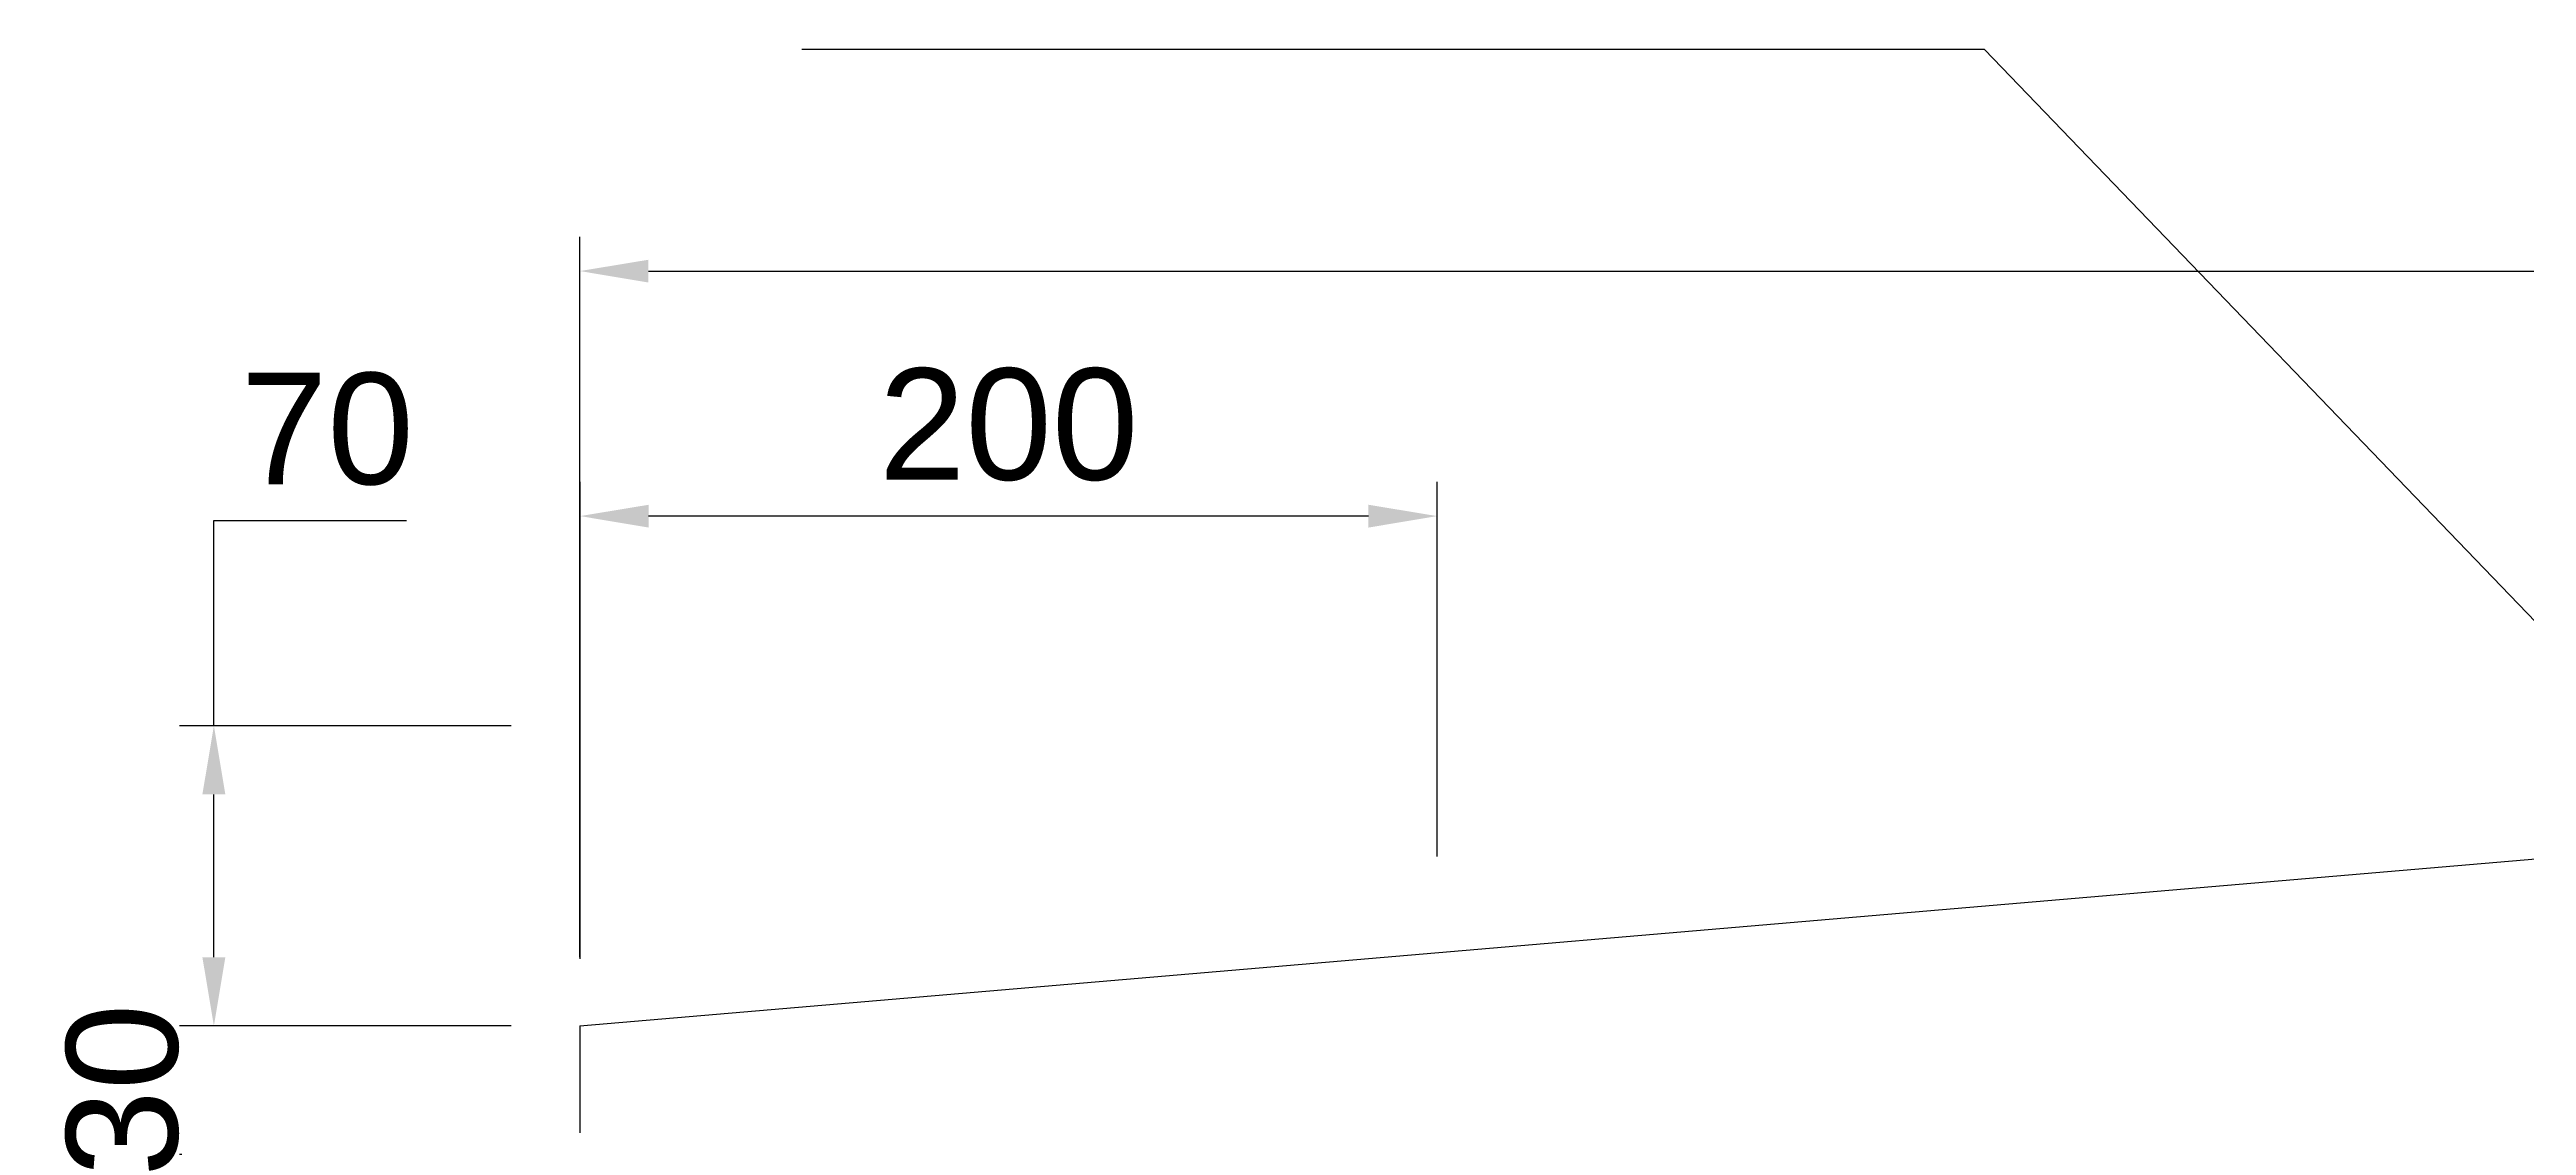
# Model space of a CAD drawing. Header units: millimetres. Extents: x 330554 to 656471, y 11007 to 130943.
# Drawn here: x 468338 to 469782, y 104568 to 105195 of the extents above; entities that cross this region are included whole.
import ezdxf

# ---------------------------------------------------------------- set-up
doc = ezdxf.new("R2010")
doc.units = ezdxf.units.MM
doc.header["$LTSCALE"] = 6
doc.layers.add('kich thuoc', color=9, linetype='Continuous', lineweight=13)
doc.layers.add('Ttext ghi chu', color=21, linetype='Continuous', lineweight=13)
doc.styles.add('kich thuoc', font='arial.ttf', dxfattribs={"height": 120})
doc.styles.add('kt2', font='arial.ttf', dxfattribs={"height": 65})
doc.dimstyles.new('TL 0.4', dxfattribs={"dimscale": 20, "dimtxt": 0.18, "dimasz": 2, "dimexe": 1, "dimexo": 2, "dimgap": 1, "dimtad": 1, "dimtoh": 1, "dimdec": 0, "dimlfac": 0.4, "dimzin": 0, "dimdsep": 46, "dimtxsty": 'kt2', "dimcen": 2, "dimclrd": 256, "dimclre": 256, "dimclrt": 2, "dimadec": 0, "dimazin": 0, "dimtfac": 1, "dimtdec": 0, "dimtofl": 0, "dimtmove": 0, "dimatfit": 3, "dimfxl": 1, "dimtolj": 1, "dimtzin": 0, "dimarcsym": 0})
doc.dimstyles.new('TL 5-1', dxfattribs={"dimscale": 20, "dimtxt": 70, "dimasz": 2, "dimexe": 1, "dimexo": 2, "dimgap": 1, "dimtad": 1, "dimtoh": 1, "dimdec": 0, "dimlfac": 0.2, "dimzin": 0, "dimdsep": 46, "dimtxsty": 'kich thuoc', "dimcen": 2, "dimclrd": 256, "dimclre": 256, "dimclrt": 2, "dimadec": 0, "dimazin": 0, "dimtfac": 1, "dimtdec": 0, "dimtofl": 0, "dimtmove": 0, "dimatfit": 3, "dimfxl": 1, "dimtolj": 1, "dimtzin": 0, "dimarcsym": 0})

# ---------------------------------------------------------------- blocks, each defined once
blk = doc.blocks.new('*D242')
at = {"layer": 'Defpoints', "color": 0, "transparency": 16777216}
for p in [(471084.4, 105065.9), (471084.4, 104638.2), (468646.9, 104625.7)]:
    blk.add_point(p, dxfattribs=at)
at = {"layer": 'kich thuoc', "lineweight": -2, "transparency": 16777216}
for p, q in [((468646.9, 104665.7), (468646.9, 105085.9)), ((471084.4, 104678.2), (471084.4, 105085.9)), ((468686.9, 105065.9), (471044.4, 105065.9))]:
    blk.add_line(p, q, dxfattribs=at)
at = {"layer": 'kich thuoc', "transparency": 16777216}
for points in [[(468686.9, 105072.5), (468686.9, 105059.2), (468646.9, 105065.9)], [(471044.4, 105072.5), (471044.4, 105059.2), (471084.4, 105065.9)]]:
    blk.add_solid(points, dxfattribs=at)
at = {"layer": 'kich thuoc', "color": 2, "transparency": 16777216, "insert": (469865.6, 105119), "char_height": 65, "attachment_point": 5, "style": 'kt2'}
blk.add_mtext('\\A1;975', dxfattribs=at)
blk = doc.blocks.new('*D205')
at = {"layer": 'Defpoints', "color": 0, "linetype": 'ByBlock', "ltscale": 0.2, "transparency": 16777216}
for p in [(468647, 104923), (469146.9, 104684.5), (468647, 104624.7)]:
    blk.add_point(p, dxfattribs=at)
at = {"layer": 'kich thuoc', "linetype": 'ByBlock', "lineweight": -2, "ltscale": 0.2, "transparency": 16777216}
for p, q in [((468647, 104664.7), (468647, 104943)), ((469146.9, 104724.5), (469146.9, 104943)), ((469106.9, 104923), (468687, 104923))]:
    blk.add_line(p, q, dxfattribs=at)
at = {"layer": 'kich thuoc', "linetype": 'ByBlock', "ltscale": 0.2, "transparency": 16777216}
for points in [[(468687, 104929.6), (468687, 104916.3), (468647, 104923)], [(469106.9, 104929.6), (469106.9, 104916.3), (469146.9, 104923)]]:
    blk.add_solid(points, dxfattribs=at)
at = {"layer": 'kich thuoc', "color": 2, "linetype": 'ByBlock', "lineweight": 5, "ltscale": 0.2, "transparency": 16777216, "insert": (468897, 104976.2), "char_height": 65, "attachment_point": 5, "style": 'kt2'}
blk.add_mtext('\\A1;200', dxfattribs=at)
blk = doc.blocks.new('*D243')
at = {"layer": 'Defpoints', "color": 0, "linetype": 'ByBlock', "ltscale": 0.2, "transparency": 16777216}
for p in [(468646.9, 104625.7), (468433.4, 104550.7), (468646.9, 104550.7)]:
    blk.add_point(p, dxfattribs=at)
at = {"layer": 'kich thuoc', "linetype": 'ByBlock', "lineweight": -2, "ltscale": 0.2, "transparency": 16777216}
for p, q in [((468433.4, 104665.7), (468433.4, 104705.7)), ((468606.9, 104625.7), (468413.4, 104625.7)), ((468606.9, 104550.7), (468413.4, 104550.7)), ((468433.4, 104510.7), (468433.4, 104470.7))]:
    blk.add_line(p, q, dxfattribs=at)
at = {"layer": 'kich thuoc', "linetype": 'ByBlock', "ltscale": 0.2, "transparency": 16777216}
for points in [[(468426.7, 104665.7), (468440.1, 104665.7), (468433.4, 104625.7)], [(468426.7, 104510.7), (468440.1, 104510.7), (468433.4, 104550.7)]]:
    blk.add_solid(points, dxfattribs=at)
at = {"layer": 'kich thuoc', "color": 2, "linetype": 'ByBlock', "lineweight": 5, "ltscale": 0.2, "transparency": 16777216, "insert": (468380.2, 104588.2), "char_height": 65, "attachment_point": 5, "rotation": 90, "style": 'kt2'}
blk.add_mtext('\\A1;30', dxfattribs=at)
blk = doc.blocks.new('*D206')
at = {"layer": 'Defpoints', "color": 0, "linetype": 'ByBlock', "ltscale": 0.2, "transparency": 16777216}
for p in [(468433.4, 104800.7), (468646.9, 104800.7), (468646.9, 104625.7)]:
    blk.add_point(p, dxfattribs=at)
at = {"layer": 'kich thuoc', "linetype": 'ByBlock', "lineweight": -2, "ltscale": 0.2, "transparency": 16777216}
for p, q in [((468433.4, 104800.7), (468433.4, 104920.5)), ((468433.4, 104920.5), (468545.8, 104920.5)), ((468606.9, 104800.7), (468413.4, 104800.7)), ((468433.4, 104665.7), (468433.4, 104760.7)), ((468606.9, 104625.7), (468413.4, 104625.7))]:
    blk.add_line(p, q, dxfattribs=at)
at = {"layer": 'kich thuoc', "linetype": 'ByBlock', "ltscale": 0.2, "transparency": 16777216}
for points in [[(468426.7, 104760.7), (468440.1, 104760.7), (468433.4, 104800.7)], [(468426.7, 104665.7), (468440.1, 104665.7), (468433.4, 104625.7)]]:
    blk.add_solid(points, dxfattribs=at)
at = {"layer": 'kich thuoc', "color": 2, "linetype": 'ByBlock', "lineweight": 5, "ltscale": 0.2, "transparency": 16777216, "insert": (468499.6, 104973.6), "char_height": 65, "attachment_point": 5, "style": 'kt2'}
blk.add_mtext('\\A1;70', dxfattribs=at)

msp = doc.modelspace()

# ---------------------------------------------------------------- linework, layer by layer
msp.add_line((468646.898, 104625.701), (470696.898, 104800.701))
msp.add_lwpolyline([(468646.898, 104625.701), (468646.898, 104550.701), (471084.398, 104550.701), (471084.398, 104638.201)])

# ---------------------------------------------------------------- dimensions: what is measured, and where the dimension line sits
at = {"layer": 'kich thuoc'}
dim = msp.add_linear_dim(base=(471084.398, 105065.851), p1=(468646.898, 104625.701), p2=(471084.398, 104638.201), dimstyle='TL 0.4', dxfattribs=at)
dim.commit()
dim.dimension.update_dxf_attribs({"geometry": '*D242', "text_midpoint": (469865.648, 105119.039)})
at = {"layer": 'kich thuoc', "linetype": 'ByBlock', "lineweight": 5, "ltscale": 0.2}
for base, p2, picture, middle in [((468433.398, 104800.701), (468646.898, 104800.701), '*D206', (468499.577, 104920.458)), ((468433.398, 104550.701), (468646.898, 104550.701), '*D243', (468433.398, 104588.201))]:
    dim = msp.add_linear_dim(base=base, p1=(468646.898, 104625.701), p2=p2, angle=90, dimstyle='TL 0.4', dxfattribs=at)
    dim.commit()
    dim.dimension.update_dxf_attribs({"geometry": picture, "text_midpoint": middle, "dimtype": 160})
dim = msp.add_linear_dim(base=(468647.019, 104922.972), p1=(469146.898, 104684.524), p2=(468647.019, 104624.677), dimstyle='TL 0.4', dxfattribs=at)
dim.commit()
dim.dimension.update_dxf_attribs({"geometry": '*D205', "text_midpoint": (468896.958, 104976.159)})

# ---------------------------------------------------------------- leaders
at = {"layer": 'Ttext ghi chu'}
msp.add_leader([(470256.502, 104374.39), (469466.267, 105195.084), (468776.267, 105195.084)], dimstyle='TL 5-1', override={"dimtad": 0}, dxfattribs=at)

doc.saveas('drawing.dxf')
